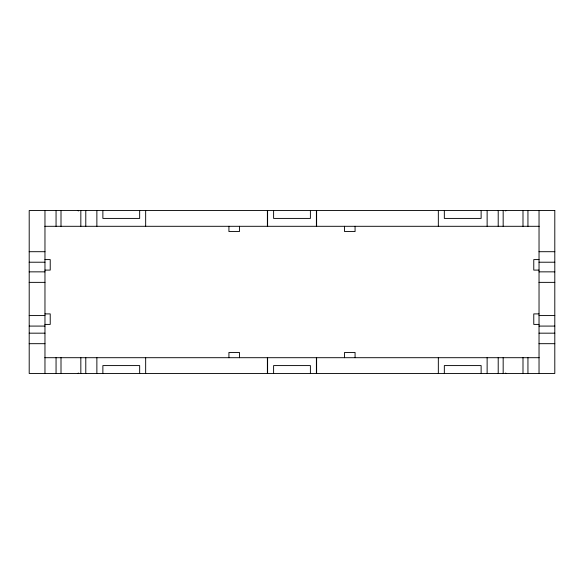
<?xml version="1.0" encoding="UTF-8"?>
<svg xmlns="http://www.w3.org/2000/svg" width="584" height="584" viewBox="0 0 584 584"><rect width="100%" height="100%" fill="white"/><g stroke="black" fill="none" stroke-linecap="round" stroke-linejoin="round"><path stroke-width="0.88" d="M44.8 226.3L539.2 226.3M29.2 251.704L44.968 251.704M539.032 251.704L554.8 251.704M44.968 259.588L50.224 259.588L50.224 270.1L44.968 270.1M539.032 259.588L533.776 259.588L533.776 270.1L539.032 270.1M29.2 262.216L44.968 262.216M539.032 262.216L554.8 262.216M29.2 271.852L44.968 271.852M539.032 271.852L554.8 271.852M29.2 282.364L44.968 282.364M539.032 282.364L554.8 282.364M44.968 313.9L50.224 313.9L50.224 324.412L44.968 324.412M539.032 313.9L533.776 313.9L533.776 324.412L539.032 324.412M29.2 315.572L44.968 315.572M539.032 315.572L554.8 315.572M29.2 326.084L44.968 326.084M539.032 326.084L554.8 326.084M29.2 333.172L44.968 333.172M539.032 333.172L554.8 333.172M29.2 343.684L44.968 343.684M539.032 343.684L554.8 343.684M44.8 357.7L539.2 357.7M539.032 210.532L539.032 373.468M527.943 210.532L527.943 226.3M527.943 357.7L527.943 373.468M522.994 210.532L522.994 226.3M522.994 357.7L522.994 373.468M505.744 210.532L505.744 211.028M505.744 372.972L505.744 373.468M503.167 210.532L503.167 226.3M503.167 357.7L503.167 373.468M498.21 210.532L498.21 226.3M498.21 357.7L498.21 373.468M487.129 210.532L487.129 226.3M487.129 357.7L487.129 373.468M481.128 210.532L481.128 218.416L444.336 218.416L444.336 210.532M481.128 373.468L481.128 365.584L444.336 365.584L444.336 373.468M438.336 210.532L438.336 226.3M438.336 357.7L438.336 373.468M355.072 226.3L355.072 231.556L344.56 231.556L344.56 226.3M355.072 357.7L355.072 352.444L344.56 352.444L344.56 357.7M316.616 210.532L316.616 226.3M316.616 357.7L316.616 373.468M316.397 210.532L316.397 226.3M316.397 357.7L316.397 373.468M310.396 210.532L310.396 218.416L273.604 218.416L273.604 210.532M310.396 373.468L310.396 365.584L273.604 365.584L273.604 373.468M267.603 210.532L267.603 226.3M267.603 357.7L267.603 373.468M267.384 210.532L267.384 226.3M267.384 357.7L267.384 373.468M239.44 226.3L239.44 231.556L228.928 231.556L228.928 226.3M239.44 357.7L239.44 352.444L228.928 352.444L228.928 357.7M145.664 210.532L145.664 226.3M145.664 357.7L145.664 373.468M139.664 210.532L139.664 218.416L102.872 218.416L102.872 210.532M139.664 373.468L139.664 365.584L102.872 365.584L102.872 373.468M96.871 210.532L96.871 226.3M96.871 357.7L96.871 373.468M85.782 210.532L85.782 226.3M85.782 357.7L85.782 373.468M80.833 210.532L80.833 226.3M80.833 357.7L80.833 373.468M78.256 210.532L78.256 211.028M78.256 372.972L78.256 373.468M61.006 210.532L61.006 226.3M61.006 357.7L61.006 373.468M56.057 210.532L56.057 226.3M56.057 357.7L56.057 373.468M44.968 210.532L44.968 373.468M554.8 210.532L29.2 210.532L29.2 373.468L554.8 373.468L554.8 210.532"/></g></svg>
